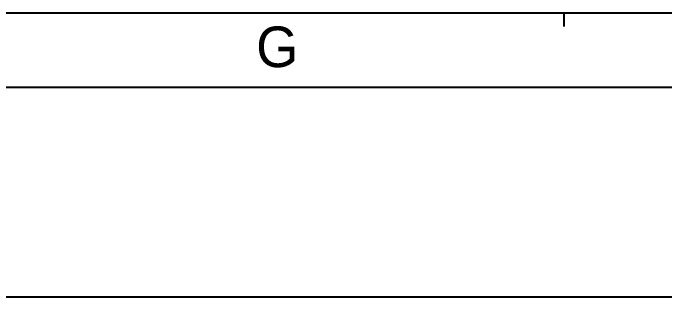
# Model space of a CAD drawing. Header units: millimetres. Extents: x 0 to 420, y 0 to 297.
# Drawn here: x 301.28 to 349.47, y 0 to 21 of the extents above; entities that cross this region are included whole.
import ezdxf

# ---------------------------------------------------------------- set-up
doc = ezdxf.new("R2010")
doc.units = ezdxf.units.MM
doc.header["$LTSCALE"] = 23.1
doc.layers.get('0').update_dxf_attribs({"linetype": 'CONTINUOUS'})
doc.styles.add('TEXTSTYLE_2', font='txt')

msp = doc.modelspace()

# ---------------------------------------------------------------- linework, layer by layer
at = {"color": 7, "linetype": 'CONTINUOUS'}
for p, q in [((396, 21), (23.5, 21)), ((342, 21), (342, 20)), ((401, 15.5), (19, 15.5)), ((0, 0), (420, 0))]:
    msp.add_line(p, q, dxfattribs=at)

# ---------------------------------------------------------------- texts
at = {"color": 7, "linetype": 'CONTINUOUS', "insert": (319.25, 20), "char_height": 3, "width": 3, "attachment_point": 1, "line_spacing_factor": 0.9, "style": 'TEXTSTYLE_2'}
msp.add_mtext('G', dxfattribs=at)

doc.saveas('drawing.dxf')
